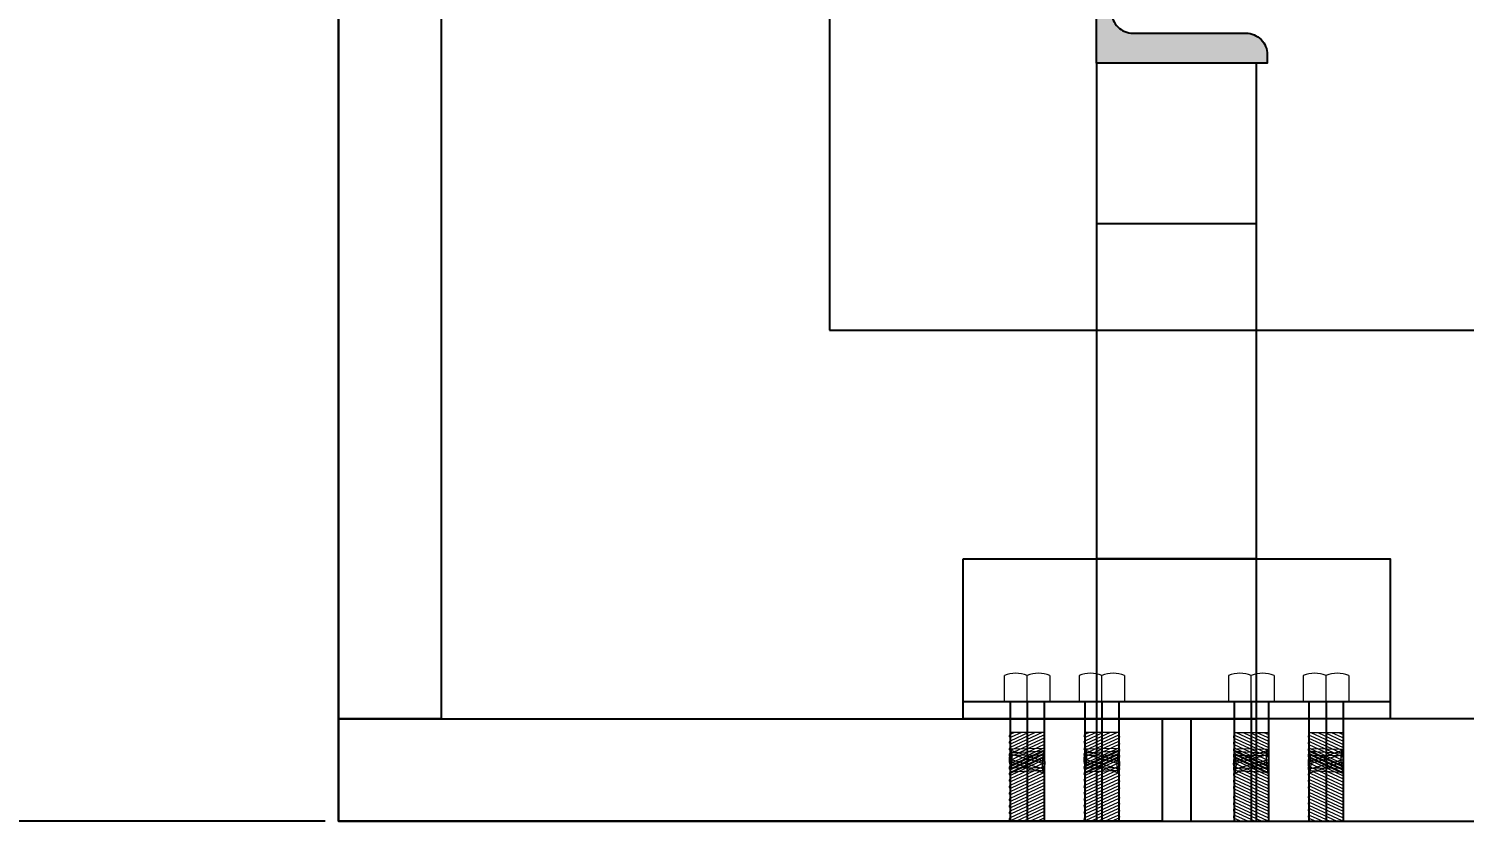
# Model space of a CAD drawing. Header units: millimetres. Extents: x 3470347 to 5996549, y -3470518 to 17149644.
# Drawn here: x 4832348 to 4833020, y 6611107 to 6611478 of the extents above; entities that cross this region are included whole.
import ezdxf

# ---------------------------------------------------------------- set-up
doc = ezdxf.new("R2010")
doc.units = ezdxf.units.MM
doc.header["$MEASUREMENT"] = 0
doc.header["$PDMODE"] = 35
doc.header["$PDSIZE"] = -5
doc.layers.get('0').update_dxf_attribs({"linetype": 'CONTINUOUS', "lineweight": 25})
doc.layers.get('DEFPOINTS').update_dxf_attribs({"linetype": 'CONTINUOUS', "lineweight": 25})
doc.layers.add('BOLT', color=1, linetype='CONTINUOUS')
doc.layers.add('lintel', color=2, linetype='CONTINUOUS')
doc.layers.add('channnel', color=2, linetype='CONTINUOUS', lineweight=15)
doc.styles.add('DIM', font='geniso.shx', dxfattribs={"width": 0.85})
doc.dimstyles.new('ST-100', dxfattribs={"dimscale": 100, "dimtxt": 7, "dimasz": 5, "dimexe": 0.18, "dimexo": 0.0625, "dimgap": 0.2, "dimtad": 0, "dimdec": 0, "dimzin": 0, "dimdsep": 46, "dimtxsty": 'DIM', "dimblk": 'OPEN90', "dimcen": 0.09, "dimclrd": 256, "dimclrt": 7, "dimadec": 0, "dimazin": 0, "dimtfac": 1, "dimtdec": 0, "dimtofl": 0, "dimtmove": 0, "dimatfit": 3, "dimldrblk": 'OPEN90', "dimfxl": 1, "dimtolj": 1, "dimtzin": 0, "dimlwd": -1, "dimarcsym": 0})

# ---------------------------------------------------------------- blocks, each defined once
blk = doc.blocks.new('_Open90')
at = {"color": 0, "linetype": 'ByBlock', "lineweight": -2}
for p, q in [((-0.5, 0.5), (0, 0)), ((0, 0), (-1, 0)), ((0, 0), (-0.5, -0.5))]:
    blk.add_line(p, q, dxfattribs=at)
blk = doc.blocks.new('*D1791')
at = {"layer": 'BOLT', "color": 0, "lineweight": -2}
for p, q in [((4832486.62, 6641107.26), (4828543.91, 6641107.26)), ((4832486.62, 6611107.26), (4828543.91, 6611107.26))]:
    blk.add_line(p, q, dxfattribs=at)
at = {"layer": 'BOLT'}
for p, q in [((4828561.91, 6640607.26), (4828561.91, 6628600.76)), ((4828561.91, 6611607.26), (4828561.91, 6623613.76))]:
    blk.add_line(p, q, dxfattribs=at)
at = {"layer": 'DEFPOINTS', "color": 0}
for p in [(4832492.87, 6641107.26), (4828561.91, 6611107.26), (4832492.87, 6611107.26)]:
    blk.add_point(p, dxfattribs=at)
at = {"layer": 'BOLT', "xscale": 500, "yscale": 500, "zscale": 500}
for p, rotation in [((4828561.91, 6641107.26), 90), ((4828561.91, 6611107.26), 270)]:
    blk.add_blockref('_Open90', p, dxfattribs=dict(at, rotation=rotation))
at = {"layer": 'BOLT', "color": 7, "insert": (4828561.91, 6626107.26), "char_height": 600, "attachment_point": 5, "rotation": 90, "style": 'DIM'}
blk.add_mtext('\\A1;30000 WALL O/O', dxfattribs=at)

msp = doc.modelspace()

# ---------------------------------------------------------------- hatches: boundary and pattern name
at = {"transparency": 33554559}
h = msp.add_hatch(color=1, dxfattribs=at)
h.dxf.hatch_style = 1
h.paths.add_polyline_path([(4832847.87, 6611712.26), (4832847.87, 6611462.26), (4832927.87, 6611462.26), (4832927.87, 6611466.36, 0.414214), (4832917.87, 6611476.36), (4832864.97, 6611476.36, -0.414214), (4832854.97, 6611486.36), (4832854.97, 6611688.16, -0.414214), (4832864.97, 6611698.16), (4832917.87, 6611698.16, 0.414214), (4832927.87, 6611708.16), (4832927.87, 6611712.26)])

# ---------------------------------------------------------------- linework, layer by layer
at = {"color": 3}
msp.add_line((4832985.37, 6611163.26, 0), (4832785.37, 6611163.26, 0), dxfattribs=at)
at = {"color": 8, "linetype": 'ByBlock'}
for p, q in [((4832807.37, 6611163.26, 0), (4832807.37, 6611107.26, 0)), ((4832815.37, 6611163.26, 0), (4832815.37, 6611107.26, 0)), ((4832823.37, 6611163.26, 0), (4832823.37, 6611107.26, 0)), ((4832842.37, 6611163.26, 0), (4832842.37, 6611107.26, 0)), ((4832850.37, 6611163.26, 0), (4832850.37, 6611107.26, 0)), ((4832858.37, 6611163.26, 0), (4832858.37, 6611107.26, 0)), ((4832912.37, 6611163.26, 0), (4832912.37, 6611107.26, 0)), ((4832920.37, 6611163.26, 0), (4832920.37, 6611107.26, 0)), ((4832928.37, 6611163.26, 0), (4832928.37, 6611107.26, 0)), ((4832947.37, 6611163.26, 0), (4832947.37, 6611107.26, 0)), ((4832955.37, 6611163.26, 0), (4832955.37, 6611107.26, 0)), ((4832963.37, 6611163.26, 0), (4832963.37, 6611107.26, 0))]:
    msp.add_line(p, q, dxfattribs=at)
at = {"color": 2}
for p, q in [((4832878.7, 6611155.26, 0), (4832878.7, 6611107.26, 0)), ((4832878.7, 6611155.26, 0), (4832878.7, 6611107.26, 0)), ((4832892.04, 6611155.26, 0), (4832892.04, 6611107.26, 0)), ((4832892.04, 6611155.26, 0), (4832892.04, 6611107.26, 0))]:
    msp.add_line(p, q, dxfattribs=at)
at = {"color": 8, "elevation": 0}
for points in [[(4832492.87, 6641107.26), (4832492.87, 6611107.26), (4862492.87, 6611107.26), (4862492.87, 6641107.26)], [(4832722.87, 6640877.26), (4832722.87, 6611337.26), (4862262.87, 6611337.26), (4862262.87, 6640877.26)]]:
    msp.add_lwpolyline(points, close=True, dxfattribs=at)
at = {"color": 1, "elevation": 0}
msp.add_lwpolyline([(4832927.87, 6611712.26), (4832927.87, 6611708.16, -0.414214), (4832917.87, 6611698.16), (4832864.97, 6611698.16, 0.414214), (4832854.97, 6611688.16), (4832854.97, 6611486.36, 0.414214), (4832864.97, 6611476.36), (4832917.87, 6611476.36, -0.414214), (4832927.87, 6611466.36), (4832927.87, 6611462.26), (4832847.87, 6611462.26), (4832847.87, 6611712.26)], format="xyb", close=True, dxfattribs=at)
at = {"color": 6, "linetype": 'ByBlock', "elevation": 0}
for points in [[(4832492.87, 6611155.26), (4832492.87, 6611580.59), (4832540.87, 6611580.59), (4832540.87, 6611155.26)], [(4832878.7, 6611155.26), (4832878.7, 6611107.26), (4832492.87, 6611107.26), (4832492.87, 6611155.26)], [(4832892.04, 6611155.26), (4832892.04, 6611107.26), (4837865.87, 6611107.26), (4837865.87, 6611155.26)]]:
    msp.add_lwpolyline(points, close=True, dxfattribs=at)
at = {"color": 3, "elevation": 0}
for points in [[(4832922.87, 6611387.26), (4832922.87, 6611462.26), (4832847.87, 6611462.26), (4832847.87, 6611387.26)], [(4832785.37, 6611230.26), (4832985.37, 6611230.26), (4832985.37, 6611155.26), (4832785.37, 6611155.26)], [(4832922.87, 6611155.26), (4832922.87, 6611230.26), (4832847.87, 6611230.26), (4832847.87, 6611155.26)]]:
    msp.add_lwpolyline(points, close=True, dxfattribs=at)
at = {"layer": 'channnel', "color": 8, "linetype": 'ByBlock'}
for p, q in [((4832804.7, 6611175.58, 0), (4832804.7, 6611163.26, 0)), ((4832815.37, 6611163.26, 0), (4832815.37, 6611175.58, 0)), ((4832826.04, 6611175.58, 0), (4832826.04, 6611163.26, 0)), ((4832839.7, 6611175.58, 0), (4832839.7, 6611163.26, 0)), ((4832850.37, 6611163.26, 0), (4832850.37, 6611175.58, 0)), ((4832861.04, 6611175.58, 0), (4832861.04, 6611163.26, 0)), ((4832909.7, 6611175.58, 0), (4832909.7, 6611163.26, 0)), ((4832920.37, 6611163.26, 0), (4832920.37, 6611175.58, 0)), ((4832931.04, 6611175.58, 0), (4832931.04, 6611163.26, 0)), ((4832944.7, 6611175.58, 0), (4832944.7, 6611163.26, 0)), ((4832955.37, 6611163.26, 0), (4832955.37, 6611175.58, 0)), ((4832966.04, 6611175.58, 0), (4832966.04, 6611163.26, 0)), ((4832804.7, 6611163.26, 0), (4832826.04, 6611163.26, 0)), ((4832807.37, 6611163.26, 0), (4832807.37, 6611107.26, 0)), ((4832823.37, 6611163.26, 0), (4832823.37, 6611107.26, 0)), ((4832839.7, 6611163.26, 0), (4832861.04, 6611163.26, 0)), ((4832842.37, 6611163.26, 0), (4832842.37, 6611107.26, 0)), ((4832858.37, 6611163.26, 0), (4832858.37, 6611107.26, 0)), ((4832931.04, 6611163.26, 0), (4832909.7, 6611163.26, 0)), ((4832912.37, 6611163.26, 0), (4832912.37, 6611107.26, 0)), ((4832928.37, 6611163.26, 0), (4832928.37, 6611107.26, 0)), ((4832966.04, 6611163.26, 0), (4832944.7, 6611163.26, 0)), ((4832947.37, 6611163.26, 0), (4832947.37, 6611107.26, 0)), ((4832963.37, 6611163.26, 0), (4832963.37, 6611107.26, 0)), ((4832823.37, 6611148.86, 0), (4832807.37, 6611148.86, 0)), ((4832858.37, 6611148.86, 0), (4832842.37, 6611148.86, 0)), ((4832912.37, 6611148.86, 0), (4832928.37, 6611148.86, 0)), ((4832947.37, 6611148.86, 0), (4832963.37, 6611148.86, 0)), ((4832807.37, 6611107.26, 0), (4832823.37, 6611107.26, 0)), ((4832842.37, 6611107.26, 0), (4832858.37, 6611107.26, 0)), ((4832928.37, 6611107.26, 0), (4832912.37, 6611107.26, 0)), ((4832963.37, 6611107.26, 0), (4832947.37, 6611107.26, 0))]:
    msp.add_line(p, q, dxfattribs=at)
at = {"layer": 'channnel', "color": 8, "linetype": 'Continuous'}
for p, q in [((4832807.62, 6611149.52, 0), (4832807.37, 6611149.4, 0)), ((4832822.48, 6611148.86, 0), (4832807.37, 6611141.82, 0)), ((4832815.97, 6611148.86, 0), (4832807.37, 6611144.85, 0)), ((4832809.46, 6611148.86, 0), (4832807.37, 6611147.89, 0)), ((4832807.62, 6611146.49, 0), (4832807.37, 6611146.37, 0)), ((4832823.37, 6611146.24, 0), (4832807.37, 6611138.78, 0)), ((4832819.22, 6611148.86, 0), (4832807.95, 6611143.61, 0)), ((4832812.72, 6611148.86, 0), (4832807.95, 6611146.64, 0)), ((4832822.79, 6611147.49, 0), (4832807.95, 6611140.57, 0)), ((4832842.62, 6611149.52, 0), (4832842.37, 6611149.4, 0)), ((4832857.48, 6611148.86, 0), (4832842.37, 6611141.82, 0)), ((4832850.97, 6611148.86, 0), (4832842.37, 6611144.85, 0)), ((4832844.46, 6611148.86, 0), (4832842.37, 6611147.89, 0)), ((4832842.62, 6611146.49, 0), (4832842.37, 6611146.37, 0)), ((4832858.37, 6611146.24, 0), (4832842.37, 6611138.78, 0)), ((4832854.22, 6611148.86, 0), (4832842.95, 6611143.61, 0)), ((4832847.72, 6611148.86, 0), (4832842.95, 6611146.64, 0)), ((4832857.79, 6611147.49, 0), (4832842.95, 6611140.57, 0)), ((4832912.37, 6611146.24, 0), (4832928.37, 6611138.78, 0)), ((4832912.95, 6611147.49, 0), (4832927.79, 6611140.57, 0)), ((4832913.26, 6611148.86, 0), (4832928.37, 6611141.82, 0)), ((4832916.52, 6611148.86, 0), (4832927.79, 6611143.61, 0)), ((4832919.77, 6611148.86, 0), (4832928.37, 6611144.85, 0)), ((4832923.02, 6611148.86, 0), (4832927.79, 6611146.64, 0)), ((4832926.28, 6611148.86, 0), (4832928.37, 6611147.89, 0)), ((4832928.12, 6611149.52, 0), (4832928.37, 6611149.4, 0)), ((4832928.12, 6611146.49, 0), (4832928.37, 6611146.37, 0)), ((4832947.37, 6611146.24, 0), (4832963.37, 6611138.78, 0)), ((4832947.95, 6611147.49, 0), (4832962.79, 6611140.57, 0)), ((4832948.26, 6611148.86, 0), (4832963.37, 6611141.82, 0)), ((4832951.52, 6611148.86, 0), (4832962.79, 6611143.61, 0)), ((4832954.77, 6611148.86, 0), (4832963.37, 6611144.85, 0)), ((4832958.02, 6611148.86, 0), (4832962.79, 6611146.64, 0)), ((4832961.28, 6611148.86, 0), (4832963.37, 6611147.89, 0)), ((4832963.12, 6611149.52, 0), (4832963.37, 6611149.4, 0)), ((4832963.12, 6611146.49, 0), (4832963.37, 6611146.37, 0)), ((4832807.62, 6611143.45, 0), (4832807.37, 6611143.34, 0)), ((4832823.37, 6611143.21, 0), (4832807.37, 6611135.75, 0)), ((4832823.37, 6611140.64, 0), (4832807.37, 6611133.18, 0)), ((4832807.62, 6611140.42, 0), (4832807.37, 6611140.3, 0)), ((4832823.37, 6611140.18, 0), (4832807.37, 6611132.72, 0)), ((4832823.37, 6611140.04, 0), (4832807.37, 6611139.24, 0)), ((4832822.79, 6611144.46, 0), (4832807.95, 6611137.54, 0)), ((4832822.79, 6611141.42, 0), (4832807.95, 6611134.5, 0)), ((4832822.79, 6611141.29, 0), (4832807.95, 6611141.03, 0)), ((4832822.79, 6611135.35, 0), (4832807.95, 6611140.43, 0)), ((4832842.62, 6611143.45, 0), (4832842.37, 6611143.34, 0)), ((4832858.37, 6611143.21, 0), (4832842.37, 6611135.75, 0)), ((4832858.37, 6611140.64, 0), (4832842.37, 6611133.18, 0)), ((4832842.62, 6611140.42, 0), (4832842.37, 6611140.3, 0)), ((4832858.37, 6611140.18, 0), (4832842.37, 6611132.72, 0)), ((4832858.37, 6611140.04, 0), (4832842.37, 6611139.24, 0)), ((4832857.79, 6611144.46, 0), (4832842.95, 6611137.54, 0)), ((4832857.79, 6611141.42, 0), (4832842.95, 6611134.5, 0)), ((4832857.79, 6611141.29, 0), (4832842.95, 6611141.03, 0)), ((4832857.79, 6611135.35, 0), (4832842.95, 6611140.43, 0)), ((4832912.37, 6611143.21, 0), (4832928.37, 6611135.75, 0)), ((4832912.37, 6611140.64, 0), (4832928.37, 6611133.18, 0)), ((4832912.37, 6611140.18, 0), (4832928.37, 6611132.72, 0)), ((4832912.37, 6611140.04, 0), (4832928.37, 6611139.24, 0)), ((4832912.95, 6611144.46, 0), (4832927.79, 6611137.54, 0)), ((4832912.95, 6611141.42, 0), (4832927.79, 6611134.5, 0)), ((4832912.95, 6611141.29, 0), (4832927.79, 6611141.03, 0)), ((4832912.95, 6611135.35, 0), (4832927.79, 6611140.43, 0)), ((4832928.12, 6611143.45, 0), (4832928.37, 6611143.34, 0)), ((4832928.12, 6611140.42, 0), (4832928.37, 6611140.3, 0)), ((4832947.37, 6611143.21, 0), (4832963.37, 6611135.75, 0)), ((4832947.37, 6611140.64, 0), (4832963.37, 6611133.18, 0)), ((4832947.37, 6611140.18, 0), (4832963.37, 6611132.72, 0)), ((4832947.37, 6611140.04, 0), (4832963.37, 6611139.24, 0)), ((4832947.95, 6611144.46, 0), (4832962.79, 6611137.54, 0)), ((4832947.95, 6611141.42, 0), (4832962.79, 6611134.5, 0)), ((4832947.95, 6611141.29, 0), (4832962.79, 6611141.03, 0)), ((4832947.95, 6611135.35, 0), (4832962.79, 6611140.43, 0)), ((4832963.12, 6611143.45, 0), (4832963.37, 6611143.34, 0)), ((4832963.12, 6611140.42, 0), (4832963.37, 6611140.3, 0)), ((4832823.37, 6611134.11, 0), (4832807.37, 6611138.65, 0)), ((4832823.37, 6611137.6, 0), (4832807.37, 6611130.14, 0)), ((4832807.62, 6611137.38, 0), (4832807.37, 6611137.27, 0)), ((4832823.37, 6611137.14, 0), (4832807.37, 6611129.68, 0)), ((4832823.37, 6611131.67, 0), (4832807.37, 6611136.21, 0)), ((4832823.37, 6611134.57, 0), (4832807.37, 6611127.11, 0)), ((4832807.62, 6611134.35, 0), (4832807.37, 6611134.23, 0)), ((4832822.79, 6611138.85, 0), (4832807.95, 6611131.93, 0)), ((4832822.79, 6611138.39, 0), (4832807.95, 6611131.47, 0)), ((4832822.79, 6611138.25, 0), (4832807.95, 6611138, 0)), ((4832822.79, 6611135.81, 0), (4832807.95, 6611128.9, 0)), ((4832822.79, 6611129.88, 0), (4832807.95, 6611134.96, 0)), ((4832822.79, 6611132.78, 0), (4832807.95, 6611125.86, 0)), ((4832858.37, 6611134.11, 0), (4832842.37, 6611138.65, 0)), ((4832858.37, 6611137.6, 0), (4832842.37, 6611130.14, 0)), ((4832842.62, 6611137.38, 0), (4832842.37, 6611137.27, 0)), ((4832858.37, 6611137.14, 0), (4832842.37, 6611129.68, 0)), ((4832858.37, 6611131.67, 0), (4832842.37, 6611136.21, 0)), ((4832858.37, 6611134.57, 0), (4832842.37, 6611127.11, 0)), ((4832842.62, 6611134.35, 0), (4832842.37, 6611134.23, 0)), ((4832857.79, 6611138.85, 0), (4832842.95, 6611131.93, 0)), ((4832857.79, 6611138.39, 0), (4832842.95, 6611131.47, 0)), ((4832857.79, 6611138.25, 0), (4832842.95, 6611138, 0)), ((4832857.79, 6611135.81, 0), (4832842.95, 6611128.9, 0)), ((4832857.79, 6611129.88, 0), (4832842.95, 6611134.96, 0)), ((4832857.79, 6611132.78, 0), (4832842.95, 6611125.86, 0)), ((4832912.37, 6611134.11, 0), (4832928.37, 6611138.65, 0)), ((4832912.37, 6611137.6, 0), (4832928.37, 6611130.14, 0)), ((4832912.37, 6611137.14, 0), (4832928.37, 6611129.68, 0)), ((4832912.37, 6611131.67, 0), (4832928.37, 6611136.21, 0)), ((4832912.37, 6611134.57, 0), (4832928.37, 6611127.11, 0)), ((4832912.95, 6611138.85, 0), (4832927.79, 6611131.93, 0)), ((4832912.95, 6611138.39, 0), (4832927.79, 6611131.47, 0)), ((4832912.95, 6611138.25, 0), (4832927.79, 6611138, 0)), ((4832912.95, 6611135.81, 0), (4832927.79, 6611128.9, 0)), ((4832912.95, 6611129.88, 0), (4832927.79, 6611134.96, 0)), ((4832912.95, 6611132.78, 0), (4832927.79, 6611125.86, 0)), ((4832928.12, 6611137.38, 0), (4832928.37, 6611137.27, 0)), ((4832928.12, 6611134.35, 0), (4832928.37, 6611134.23, 0)), ((4832947.37, 6611134.11, 0), (4832963.37, 6611138.65, 0)), ((4832947.37, 6611137.6, 0), (4832963.37, 6611130.14, 0)), ((4832947.37, 6611137.14, 0), (4832963.37, 6611129.68, 0)), ((4832947.37, 6611131.67, 0), (4832963.37, 6611136.21, 0)), ((4832947.37, 6611134.57, 0), (4832963.37, 6611127.11, 0)), ((4832947.95, 6611138.85, 0), (4832962.79, 6611131.93, 0)), ((4832947.95, 6611138.39, 0), (4832962.79, 6611131.47, 0)), ((4832947.95, 6611138.25, 0), (4832962.79, 6611138, 0)), ((4832947.95, 6611135.81, 0), (4832962.79, 6611128.9, 0)), ((4832947.95, 6611129.88, 0), (4832962.79, 6611134.96, 0)), ((4832947.95, 6611132.78, 0), (4832962.79, 6611125.86, 0)), ((4832963.12, 6611137.38, 0), (4832963.37, 6611137.27, 0)), ((4832963.12, 6611134.35, 0), (4832963.37, 6611134.23, 0)), ((4832823.37, 6611131.53, 0), (4832807.37, 6611124.07, 0)), ((4832823.37, 6611131.07, 0), (4832807.37, 6611130.28, 0)), ((4832823.37, 6611128.5, 0), (4832807.37, 6611121.04, 0)), ((4832822.79, 6611132.32, 0), (4832807.95, 6611132.07, 0)), ((4832822.79, 6611129.75, 0), (4832807.95, 6611122.83, 0)), ((4832822.79, 6611126.71, 0), (4832807.95, 6611119.79, 0)), ((4832858.37, 6611131.53, 0), (4832842.37, 6611124.07, 0)), ((4832858.37, 6611131.07, 0), (4832842.37, 6611130.28, 0)), ((4832858.37, 6611128.5, 0), (4832842.37, 6611121.04, 0)), ((4832857.79, 6611132.32, 0), (4832842.95, 6611132.07, 0)), ((4832857.79, 6611129.75, 0), (4832842.95, 6611122.83, 0)), ((4832857.79, 6611126.71, 0), (4832842.95, 6611119.79, 0)), ((4832912.37, 6611131.53, 0), (4832928.37, 6611124.07, 0)), ((4832912.37, 6611131.07, 0), (4832928.37, 6611130.28, 0)), ((4832912.37, 6611128.5, 0), (4832928.37, 6611121.04, 0)), ((4832912.95, 6611132.32, 0), (4832927.79, 6611132.07, 0)), ((4832912.95, 6611129.75, 0), (4832927.79, 6611122.83, 0)), ((4832912.95, 6611126.71, 0), (4832927.79, 6611119.79, 0)), ((4832947.37, 6611131.53, 0), (4832963.37, 6611124.07, 0)), ((4832947.37, 6611131.07, 0), (4832963.37, 6611130.28, 0)), ((4832947.37, 6611128.5, 0), (4832963.37, 6611121.04, 0)), ((4832947.95, 6611132.32, 0), (4832962.79, 6611132.07, 0)), ((4832947.95, 6611129.75, 0), (4832962.79, 6611122.83, 0)), ((4832947.95, 6611126.71, 0), (4832962.79, 6611119.79, 0)), ((4832823.37, 6611125.47, 0), (4832807.37, 6611118, 0)), ((4832823.37, 6611122.43, 0), (4832807.37, 6611114.97, 0)), ((4832822.79, 6611123.68, 0), (4832807.95, 6611116.76, 0)), ((4832823.37, 6611120.91, 0), (4832807.95, 6611113.72, 0)), ((4832858.37, 6611125.47, 0), (4832842.37, 6611118, 0)), ((4832858.37, 6611122.43, 0), (4832842.37, 6611114.97, 0)), ((4832857.79, 6611123.68, 0), (4832842.95, 6611116.76, 0)), ((4832858.37, 6611120.91, 0), (4832842.95, 6611113.72, 0)), ((4832912.37, 6611125.47, 0), (4832928.37, 6611118, 0)), ((4832912.37, 6611122.43, 0), (4832928.37, 6611114.97, 0)), ((4832912.37, 6611120.91, 0), (4832927.79, 6611113.72, 0)), ((4832912.95, 6611123.68, 0), (4832927.79, 6611116.76, 0)), ((4832947.37, 6611125.47, 0), (4832963.37, 6611118, 0)), ((4832947.37, 6611122.43, 0), (4832963.37, 6611114.97, 0)), ((4832947.37, 6611120.91, 0), (4832962.79, 6611113.72, 0)), ((4832947.95, 6611123.68, 0), (4832962.79, 6611116.76, 0)), ((4832822.79, 6611119.13, 0), (4832807.37, 6611111.94, 0)), ((4832822.79, 6611116.09, 0), (4832807.37, 6611108.9, 0)), ((4832823.37, 6611117.88, 0), (4832807.95, 6611110.69, 0)), ((4832823.37, 6611114.85, 0), (4832807.95, 6611107.66, 0)), ((4832822.79, 6611113.06, 0), (4832810.36, 6611107.26, 0)), ((4832857.79, 6611119.13, 0), (4832842.37, 6611111.94, 0)), ((4832857.79, 6611116.09, 0), (4832842.37, 6611108.9, 0)), ((4832858.37, 6611117.88, 0), (4832842.95, 6611110.69, 0)), ((4832858.37, 6611114.85, 0), (4832842.95, 6611107.66, 0)), ((4832857.79, 6611113.06, 0), (4832845.36, 6611107.26, 0)), ((4832912.37, 6611117.88, 0), (4832927.79, 6611110.69, 0)), ((4832912.37, 6611114.85, 0), (4832927.79, 6611107.66, 0)), ((4832912.95, 6611119.13, 0), (4832928.37, 6611111.94, 0)), ((4832912.95, 6611116.09, 0), (4832928.37, 6611108.9, 0)), ((4832912.95, 6611113.06, 0), (4832925.38, 6611107.26, 0)), ((4832947.37, 6611117.88, 0), (4832962.79, 6611110.69, 0)), ((4832947.37, 6611114.85, 0), (4832962.79, 6611107.66, 0)), ((4832947.95, 6611119.13, 0), (4832963.37, 6611111.94, 0)), ((4832947.95, 6611116.09, 0), (4832963.37, 6611108.9, 0)), ((4832947.95, 6611113.06, 0), (4832960.38, 6611107.26, 0)), ((4832823.37, 6611111.81, 0), (4832813.61, 6611107.26, 0)), ((4832822.79, 6611110.02, 0), (4832816.87, 6611107.26, 0)), ((4832823.37, 6611108.78, 0), (4832820.12, 6611107.26, 0)), ((4832858.37, 6611111.81, 0), (4832848.61, 6611107.26, 0)), ((4832857.79, 6611110.02, 0), (4832851.87, 6611107.26, 0)), ((4832858.37, 6611108.78, 0), (4832855.12, 6611107.26, 0)), ((4832912.37, 6611111.81, 0), (4832922.13, 6611107.26, 0)), ((4832912.37, 6611108.78, 0), (4832915.62, 6611107.26, 0)), ((4832912.95, 6611110.02, 0), (4832918.87, 6611107.26, 0)), ((4832947.37, 6611111.81, 0), (4832957.13, 6611107.26, 0)), ((4832947.37, 6611108.78, 0), (4832950.62, 6611107.26, 0)), ((4832947.95, 6611110.02, 0), (4832953.87, 6611107.26, 0))]:
    msp.add_line(p, q, dxfattribs=at)
at = {"layer": 'channnel', "color": 8, "linetype": 'ByBlock'}
for centre in [(4832810.04, 6611162.04, 0), (4832820.7, 6611162.04, 0), (4832845.04, 6611162.04, 0), (4832855.7, 6611162.04, 0), (4832915.04, 6611162.04, 0), (4832925.7, 6611162.04, 0), (4832950.04, 6611162.04, 0), (4832960.7, 6611162.04, 0)]:
    msp.add_arc(centre, 14.55, 68.49843, 111.50157, dxfattribs=at)
at = {"layer": 'channnel', "color": 8, "linetype": 'Continuous'}
for centre, radius, start, end in [((4832807.66, 6611147.26, 0), 0.688, 115, 295), ((4832823.08, 6611146.87, 0), 0.687, 295, 115), ((4832842.66, 6611147.26, 0), 0.688, 115, 295), ((4832858.08, 6611146.87, 0), 0.687, 295, 115), ((4832912.66, 6611146.87, 0), 0.687, 65, 245), ((4832928.08, 6611147.26, 0), 0.688, 245, 65), ((4832947.66, 6611146.87, 0), 0.687, 65, 245), ((4832963.08, 6611147.26, 0), 0.688, 245, 65), ((4832807.66, 6611144.23, 0), 0.688, 115, 295), ((4832807.66, 6611141.19, 0), 0.688, 115, 295), ((4832786.95, 6611136.78, 0), 21.43, 342.35517, 11.45871), ((4832786.95, 6611136.18, 0), 21.43, 342.35517, 11.45871), ((4832843.79, 6611134.14, 0), 21.43, 162.35517, 191.45871), ((4832823.08, 6611143.83, 0), 0.687, 295, 115), ((4832823.08, 6611140.8, 0), 0.687, 295, 115), ((4832823.08, 6611140.66, 0), 0.688, 295, 115), ((4832842.66, 6611144.23, 0), 0.688, 115, 295), ((4832842.66, 6611141.19, 0), 0.688, 115, 295), ((4832821.95, 6611136.78, 0), 21.43, 342.35517, 11.45871), ((4832821.95, 6611136.18, 0), 21.43, 342.35517, 11.45871), ((4832878.79, 6611134.14, 0), 21.43, 162.35517, 191.45871), ((4832858.08, 6611143.83, 0), 0.687, 295, 115), ((4832858.08, 6611140.8, 0), 0.687, 295, 115), ((4832858.08, 6611140.66, 0), 0.688, 295, 115), ((4832912.66, 6611143.83, 0), 0.687, 65, 245), ((4832912.66, 6611140.8, 0), 0.687, 65, 245), ((4832912.66, 6611140.66, 0), 0.688, 65, 245), ((4832891.95, 6611134.14, 0), 21.43, 348.54129, 17.64483), ((4832948.79, 6611136.78, 0), 21.43, 168.54129, 197.64483), ((4832948.79, 6611136.18, 0), 21.43, 168.54129, 197.64483), ((4832928.08, 6611144.23, 0), 0.688, 245, 65), ((4832928.08, 6611141.19, 0), 0.688, 245, 65), ((4832947.66, 6611143.83, 0), 0.687, 65, 245), ((4832947.66, 6611140.8, 0), 0.687, 65, 245), ((4832947.66, 6611140.66, 0), 0.688, 65, 245), ((4832926.95, 6611134.14, 0), 21.43, 348.54129, 17.64483), ((4832983.79, 6611136.78, 0), 21.43, 168.54129, 197.64483), ((4832983.79, 6611136.18, 0), 21.43, 168.54129, 197.64483), ((4832963.08, 6611144.23, 0), 0.688, 245, 65), ((4832963.08, 6611141.19, 0), 0.688, 245, 65), ((4832815.22, 6611136.02, 0), 8.28, 161.5284, 208.5661), ((4832807.66, 6611138.62, 0), 0.688, 115, 295), ((4832807.66, 6611138.16, 0), 0.688, 115, 295), ((4832807.66, 6611135.59, 0), 0.688, 115, 295), ((4832807.66, 6611135.13, 0), 0.688, 115, 295), ((4832807.66, 6611132.55, 0), 0.688, 115, 295), ((4832807.66, 6611132.09, 0), 0.688, 115, 295), ((4832823.08, 6611138.23, 0), 0.687, 295, 115), ((4832823.08, 6611137.76, 0), 0.687, 295, 115), ((4832815.52, 6611134.29, 0), 8.28, 341.5284, 28.5661), ((4832823.08, 6611135.19, 0), 0.688, 295, 115), ((4832823.08, 6611134.73, 0), 0.687, 295, 115), ((4832823.08, 6611132.16, 0), 0.688, 295, 115), ((4832850.22, 6611136.02, 0), 8.28, 161.5284, 208.5661), ((4832842.66, 6611138.62, 0), 0.688, 115, 295), ((4832842.66, 6611138.16, 0), 0.688, 115, 295), ((4832842.66, 6611135.59, 0), 0.688, 115, 295), ((4832842.66, 6611135.13, 0), 0.688, 115, 295), ((4832842.66, 6611132.55, 0), 0.688, 115, 295), ((4832842.66, 6611132.09, 0), 0.688, 115, 295), ((4832858.08, 6611138.23, 0), 0.687, 295, 115), ((4832858.08, 6611137.76, 0), 0.687, 295, 115), ((4832850.52, 6611134.29, 0), 8.28, 341.5284, 28.5661), ((4832858.08, 6611135.19, 0), 0.688, 295, 115), ((4832858.08, 6611134.73, 0), 0.687, 295, 115), ((4832858.08, 6611132.16, 0), 0.688, 295, 115), ((4832920.22, 6611134.29, 0), 8.28, 151.4339, 198.4716), ((4832912.66, 6611138.23, 0), 0.687, 65, 245), ((4832912.66, 6611137.76, 0), 0.687, 65, 245), ((4832912.66, 6611135.19, 0), 0.688, 65, 245), ((4832912.66, 6611134.73, 0), 0.687, 65, 245), ((4832912.66, 6611132.16, 0), 0.688, 65, 245), ((4832928.08, 6611138.62, 0), 0.688, 245, 65), ((4832928.08, 6611138.16, 0), 0.688, 245, 65), ((4832920.52, 6611136.02, 0), 8.28, 331.4339, 18.4716), ((4832928.08, 6611135.59, 0), 0.688, 245, 65), ((4832928.08, 6611135.13, 0), 0.688, 245, 65), ((4832928.08, 6611132.55, 0), 0.688, 245, 65), ((4832928.08, 6611132.09, 0), 0.688, 245, 65), ((4832955.22, 6611134.29, 0), 8.28, 151.4339, 198.4716), ((4832947.66, 6611138.23, 0), 0.687, 65, 245), ((4832947.66, 6611137.76, 0), 0.687, 65, 245), ((4832947.66, 6611135.19, 0), 0.688, 65, 245), ((4832947.66, 6611134.73, 0), 0.687, 65, 245), ((4832947.66, 6611132.16, 0), 0.688, 65, 245), ((4832963.08, 6611138.62, 0), 0.688, 245, 65), ((4832963.08, 6611138.16, 0), 0.688, 245, 65), ((4832955.52, 6611136.02, 0), 8.28, 331.4339, 18.4716), ((4832963.08, 6611135.59, 0), 0.688, 245, 65), ((4832963.08, 6611135.13, 0), 0.688, 245, 65), ((4832963.08, 6611132.55, 0), 0.688, 245, 65), ((4832963.08, 6611132.09, 0), 0.688, 245, 65), ((4832807.66, 6611129.52, 0), 0.687, 115, 295), ((4832807.66, 6611126.48, 0), 0.688, 115, 295), ((4832823.08, 6611131.7, 0), 0.687, 295, 115), ((4832823.08, 6611129.12, 0), 0.687, 295, 115), ((4832823.08, 6611126.09, 0), 0.688, 295, 115), ((4832842.66, 6611129.52, 0), 0.687, 115, 295), ((4832842.66, 6611126.48, 0), 0.688, 115, 295), ((4832858.08, 6611131.7, 0), 0.687, 295, 115), ((4832858.08, 6611129.12, 0), 0.687, 295, 115), ((4832858.08, 6611126.09, 0), 0.688, 295, 115), ((4832912.66, 6611131.7, 0), 0.687, 65, 245), ((4832912.66, 6611129.12, 0), 0.687, 65, 245), ((4832912.66, 6611126.09, 0), 0.688, 65, 245), ((4832928.08, 6611129.52, 0), 0.687, 245, 65), ((4832928.08, 6611126.48, 0), 0.688, 245, 65), ((4832947.66, 6611131.7, 0), 0.687, 65, 245), ((4832947.66, 6611129.12, 0), 0.687, 65, 245), ((4832947.66, 6611126.09, 0), 0.688, 65, 245), ((4832963.08, 6611129.52, 0), 0.687, 245, 65), ((4832963.08, 6611126.48, 0), 0.688, 245, 65), ((4832807.66, 6611123.45, 0), 0.688, 115, 295), ((4832807.66, 6611120.42, 0), 0.688, 115, 295), ((4832823.08, 6611123.05, 0), 0.688, 295, 115), ((4832842.66, 6611123.45, 0), 0.688, 115, 295), ((4832842.66, 6611120.42, 0), 0.688, 115, 295), ((4832858.08, 6611123.05, 0), 0.688, 295, 115), ((4832912.66, 6611123.05, 0), 0.688, 65, 245), ((4832928.08, 6611123.45, 0), 0.688, 245, 65), ((4832928.08, 6611120.42, 0), 0.688, 245, 65), ((4832947.66, 6611123.05, 0), 0.688, 65, 245), ((4832963.08, 6611123.45, 0), 0.688, 245, 65), ((4832963.08, 6611120.42, 0), 0.688, 245, 65), ((4832807.66, 6611117.38, 0), 0.688, 115, 295), ((4832807.66, 6611114.35, 0), 0.688, 115, 295), ((4832823.08, 6611118.5, 0), 0.688, 295, 115), ((4832823.08, 6611115.47, 0), 0.688, 295, 115), ((4832823.08, 6611112.43, 0), 0.687, 295, 115), ((4832842.66, 6611117.38, 0), 0.688, 115, 295), ((4832842.66, 6611114.35, 0), 0.688, 115, 295), ((4832858.08, 6611118.5, 0), 0.688, 295, 115), ((4832858.08, 6611115.47, 0), 0.688, 295, 115), ((4832858.08, 6611112.43, 0), 0.687, 295, 115), ((4832912.66, 6611118.5, 0), 0.688, 65, 245), ((4832912.66, 6611115.47, 0), 0.688, 65, 245), ((4832912.66, 6611112.43, 0), 0.687, 65, 245), ((4832928.08, 6611117.38, 0), 0.688, 245, 65), ((4832928.08, 6611114.35, 0), 0.688, 245, 65), ((4832947.66, 6611118.5, 0), 0.688, 65, 245), ((4832947.66, 6611115.47, 0), 0.688, 65, 245), ((4832947.66, 6611112.43, 0), 0.687, 65, 245), ((4832963.08, 6611117.38, 0), 0.688, 245, 65), ((4832963.08, 6611114.35, 0), 0.688, 245, 65), ((4832807.66, 6611111.31, 0), 0.688, 115, 295), ((4832807.66, 6611108.28, 0), 0.688, 115, 295), ((4832823.08, 6611109.4, 0), 0.688, 295, 115), ((4832842.66, 6611111.31, 0), 0.688, 115, 295), ((4832842.66, 6611108.28, 0), 0.688, 115, 295), ((4832858.08, 6611109.4, 0), 0.688, 295, 115), ((4832912.66, 6611109.4, 0), 0.688, 65, 245), ((4832928.08, 6611111.31, 0), 0.688, 245, 65), ((4832928.08, 6611108.28, 0), 0.688, 245, 65), ((4832947.66, 6611109.4, 0), 0.688, 65, 245), ((4832963.08, 6611111.31, 0), 0.688, 245, 65), ((4832963.08, 6611108.28, 0), 0.688, 245, 65)]:
    msp.add_arc(centre, radius, start, end, dxfattribs=at)
at = {"layer": 'lintel', "color": 5, "linetype": 'ByBlock', "elevation": 0}
msp.add_lwpolyline([(4832847.87, 6611107.26), (4832922.87, 6611107.26), (4832922.87, 6611462.26), (4832847.87, 6611462.26), (4832847.87, 6611107.26)], dxfattribs=at)

# ---------------------------------------------------------------- dimensions: what is measured, and where the dimension line sits
at = {"layer": 'BOLT'}
dim = msp.add_linear_dim(base=(4828561.91, 6611107.26, 0), p1=(4832492.87, 6641107.26, 0), p2=(4832492.87, 6611107.26, 0), angle=90, text='<> WALL O/O', dimstyle='ST-100', override={"dimtxt": 6, "dimtxsty": 'DIM', "dimblk": 'Open90', "dimtmove": 1}, dxfattribs=at)
dim.commit()
dim.dimension.update_dxf_attribs({"geometry": '*D1791', "text_midpoint": (4828561.91, 6626107.26, 0)})

doc.saveas('drawing.dxf')
